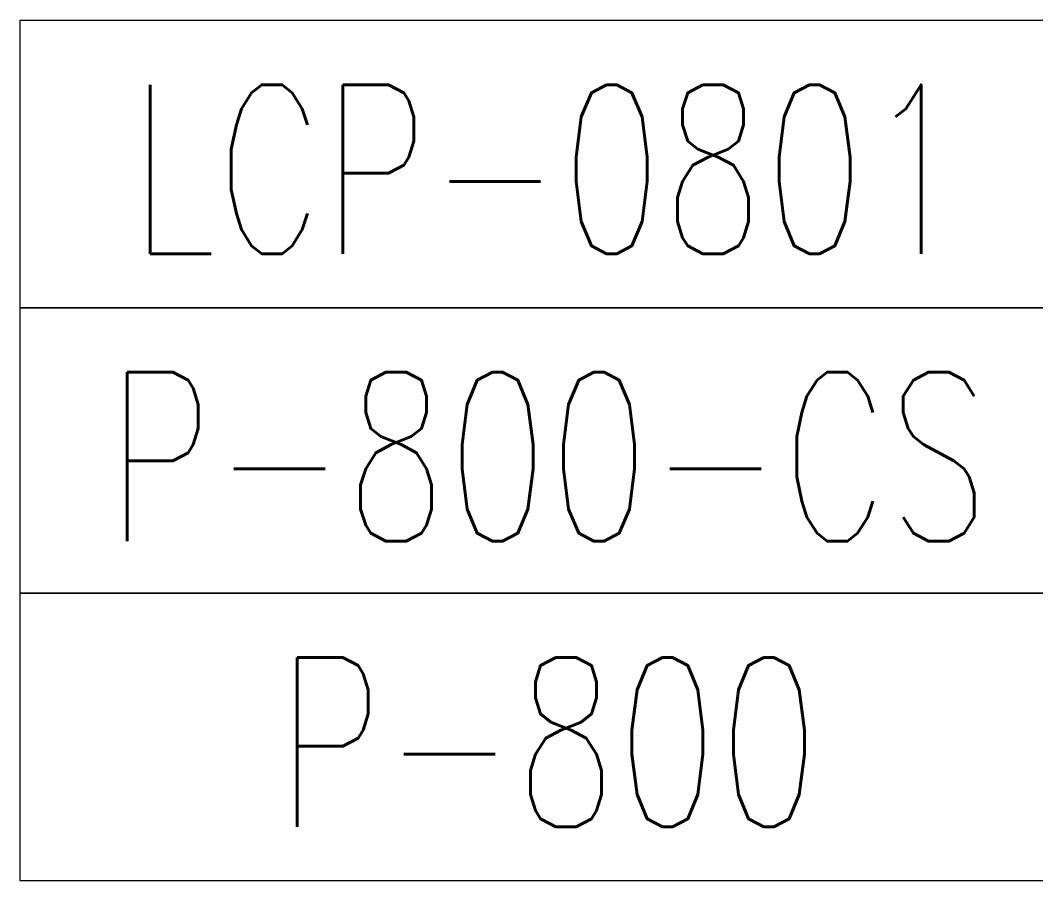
# Model space of a CAD drawing. Header units: inches. Extents: x -1128 to 651, y 96 to 845.
# Drawn here: x -944.69 to -930.64, y 731.23 to 743.13 of the extents above; entities that cross this region are included whole.
import ezdxf
from ezdxf.enums import TextEntityAlignment as Align

# ---------------------------------------------------------------- set-up
doc = ezdxf.new("R2010")
doc.units = ezdxf.units.IN
doc.header["$MEASUREMENT"] = 0
doc.layers.add('Layer 1', color=7, linetype='Continuous')
doc.styles.add('HZTXT', font='txt_qlt.shx', dxfattribs={"width": 0.7, "bigfont": 'hztxt.shx'})

msp = doc.modelspace()

# ---------------------------------------------------------------- linework, layer by layer
at = {"layer": 'Layer 1', "color": 0, "lineweight": 5}
for points in [[(-944.691, 743.134), (-928.844, 743.134), (-928.844, 739.158), (-944.691, 739.158), (-944.691, 743.134)], [(-944.691, 739.158), (-928.844, 739.158), (-928.844, 735.21), (-944.691, 735.21), (-944.691, 739.158)], [(-944.691, 735.21), (-928.844, 735.21), (-928.844, 731.234), (-944.691, 731.234), (-944.691, 735.21)]]:
    msp.add_lwpolyline(points, dxfattribs=at)

# ---------------------------------------------------------------- texts
at = {"color": 0, "lineweight": 9, "style": 'HZTXT', "width": 0.7}
for s, p in [('LCP-0801', (-937.385, 739.904)), ('P-800-CS', (-937.385, 735.928)), ('P-800', (-937.385, 731.98))]:
    msp.add_text(s, height=2.3393, dxfattribs=at).set_placement(p, align=Align.CENTER)

doc.saveas('drawing.dxf')
